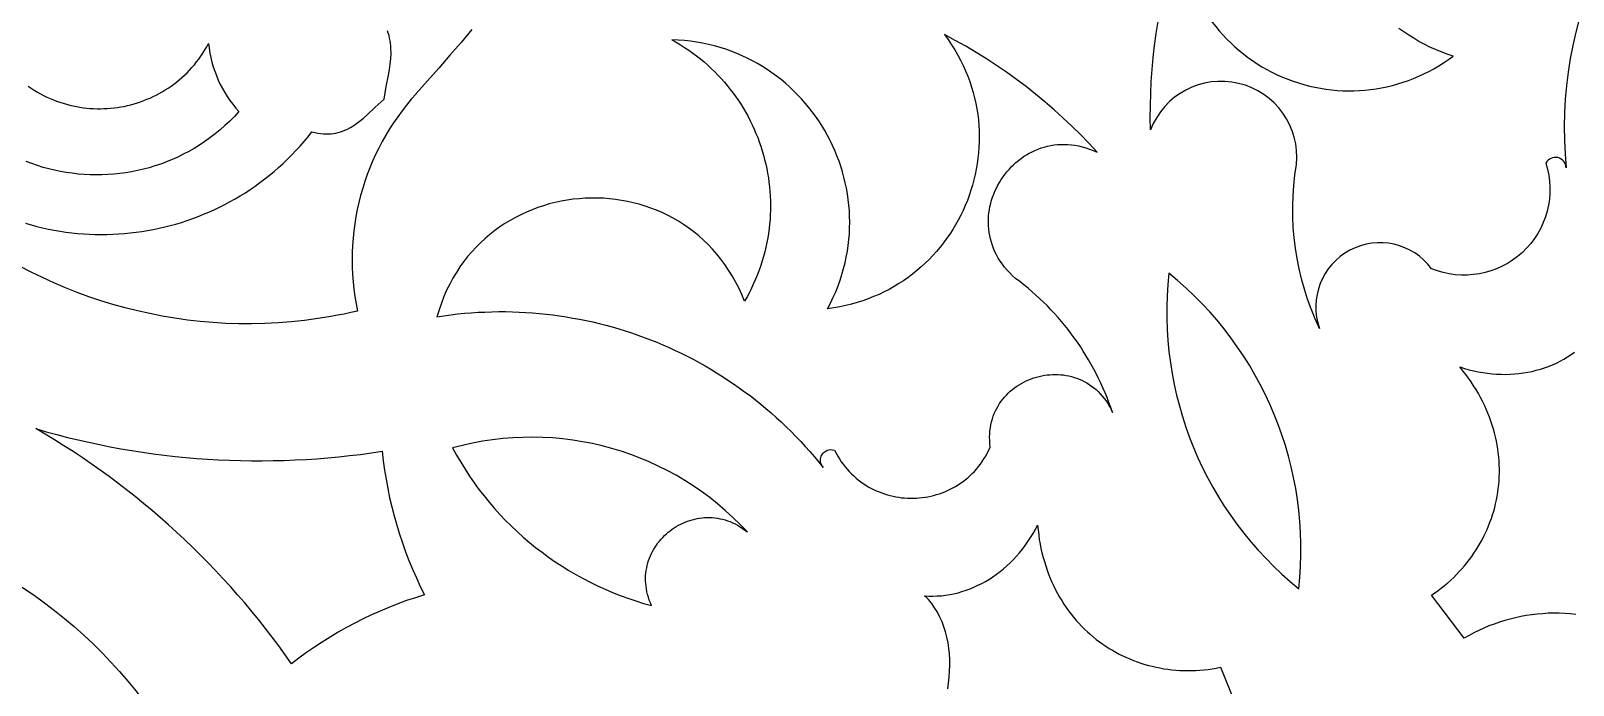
# Model space of a CAD drawing. Extents: x -555 to 555, y -555 to 555.
# Drawn here: x -114.1 to 6.6, y 28.5 to 79.6 of the extents above; entities that cross this region are included whole.
import ezdxf

# ---------------------------------------------------------------- set-up
doc = ezdxf.new("R2010")
doc.units = 0
doc.layers.add('LAYER_1', color=18, linetype='CONTINUOUS')

msp = doc.modelspace()

# ---------------------------------------------------------------- linework, layer by layer
at = {"layer": 'LAYER_1'}
for points in [[(19.65, 98.34, 0.270929), (6.03, 68.91, 0.777705), (4.45, 69.28, -0.636132), (-4.5, 61.02, 0.862472), (-13.27, 56.36, -0.153049), (-15.07, 69.17, 0.87466), (-26.49, 71.88, -0.089383), (-24.25, 86.77, 0.578149), (-2.82, 77.64), (-3.29, 77.8), (-3.75, 77.97), (-4.2, 78.16), (-4.64, 78.36), (-5.07, 78.57), (-5.49, 78.8), (-5.89, 79.04), (-6.29, 79.28), (-6.67, 79.54), (-7.05, 79.81)], [(-158.72, 34.13, -0.453995), (-103, 23.83, 0.240725)]]:
    msp.add_lwpolyline(points, format="xyb", dxfattribs=at)
for points in [[(-79.58, 79.74), (-80.43, 78.72), (-81.3, 77.71), (-82.17, 76.71), (-83.05, 75.71), (-83.94, 74.72), (-83.94, 74.71), (-84.33, 74.27), (-84.7, 73.82), (-85.05, 73.37), (-85.39, 72.9), (-85.72, 72.43), (-86.03, 71.95), (-86.32, 71.46), (-86.6, 70.96), (-86.87, 70.46), (-87.12, 69.95), (-87.35, 69.43), (-87.57, 68.91), (-87.77, 68.38), (-87.96, 67.84), (-88.13, 67.31), (-88.29, 66.76), (-88.43, 66.21), (-88.55, 65.66), (-88.66, 65.1), (-88.75, 64.54), (-88.82, 63.98), (-88.88, 63.42), (-88.92, 62.85), (-88.95, 62.28), (-88.96, 61.71), (-88.95, 61.14), (-88.92, 60.57), (-88.88, 60), (-88.82, 59.42), (-88.74, 58.85), (-88.65, 58.28), (-88.54, 57.71), (-89.06, 57.59), (-89.58, 57.48), (-90.1, 57.38), (-90.62, 57.29), (-91.13, 57.2), (-91.65, 57.12), (-92.69, 56.98), (-93.72, 56.87), (-94.75, 56.79), (-95.78, 56.74), (-96.8, 56.72), (-97.82, 56.72), (-98.83, 56.75), (-99.84, 56.81), (-100.84, 56.9), (-101.84, 57.01), (-102.83, 57.15), (-103.81, 57.32), (-104.79, 57.51), (-105.76, 57.72), (-106.72, 57.96), (-107.67, 58.23), (-108.61, 58.52), (-109.55, 58.83), (-110.47, 59.17), (-111.38, 59.54), (-112.29, 59.92), (-113.18, 60.33), (-114.06, 60.76), (-114.93, 61.21)], [(-114.52, 64.58), (-114.07, 64.45), (-113.62, 64.33), (-113.17, 64.22), (-112.72, 64.12), (-112.26, 64.03), (-111.81, 63.96), (-111.35, 63.89), (-110.89, 63.83), (-110.43, 63.78), (-109.97, 63.75), (-109.51, 63.72), (-109.06, 63.71), (-108.6, 63.7), (-108.14, 63.7), (-107.68, 63.72), (-107.23, 63.74), (-106.77, 63.77), (-106.32, 63.82), (-105.86, 63.87), (-105.41, 63.94), (-104.96, 64.01), (-104.51, 64.09), (-104.06, 64.19), (-103.62, 64.29), (-103.18, 64.4), (-102.74, 64.52), (-102.3, 64.65), (-101.86, 64.79), (-101.43, 64.95), (-101, 65.11), (-100.58, 65.28), (-100.16, 65.45), (-99.74, 65.64), (-99.32, 65.84), (-98.91, 66.05), (-98.51, 66.27), (-98.1, 66.49), (-97.71, 66.73), (-97.31, 66.97), (-96.93, 67.22), (-96.54, 67.49), (-96.17, 67.76), (-95.79, 68.04), (-95.43, 68.33), (-95.06, 68.63), (-94.71, 68.94), (-94.36, 69.25), (-94.02, 69.58), (-93.68, 69.92), (-93.35, 70.26), (-93.02, 70.61), (-92.71, 70.97), (-92.4, 71.34), (-92.1, 71.72), (-91.86, 71.67), (-91.64, 71.62), (-91.42, 71.59), (-91.2, 71.57), (-91, 71.56), (-90.8, 71.56), (-90.6, 71.58), (-90.41, 71.6), (-90.23, 71.63), (-90.05, 71.67), (-89.87, 71.72), (-89.7, 71.78), (-89.53, 71.85), (-89.36, 71.92), (-89.2, 72.01), (-89.04, 72.1), (-88.72, 72.3), (-88.41, 72.53), (-88.1, 72.78), (-87.78, 73.05), (-87.14, 73.65), (-86.46, 74.29), (-86.28, 75.26), (-86.11, 76.17), (-86.04, 76.61), (-85.98, 77.03), (-85.93, 77.45), (-85.91, 77.86), (-85.92, 78.26), (-85.93, 78.46), (-85.95, 78.66), (-85.98, 78.85), (-86.02, 79.05), (-86.07, 79.25), (-86.13, 79.44), (-86.2, 79.63)], [(-114.29, 75.3), (-114.06, 75.14), (-113.82, 74.99), (-113.58, 74.84), (-113.33, 74.7), (-113.09, 74.57), (-112.84, 74.45), (-112.59, 74.34), (-112.33, 74.23), (-112.08, 74.13), (-111.82, 74.04), (-111.56, 73.96), (-111.3, 73.88), (-111.04, 73.81), (-110.77, 73.75), (-110.51, 73.7), (-110.25, 73.65), (-109.98, 73.61), (-109.71, 73.58), (-109.45, 73.56), (-109.18, 73.54), (-108.91, 73.53), (-108.64, 73.53), (-108.38, 73.54), (-108.11, 73.55), (-107.85, 73.57), (-107.58, 73.6), (-107.32, 73.63), (-107.05, 73.68), (-106.79, 73.72), (-106.53, 73.78), (-106.27, 73.84), (-106.02, 73.91), (-105.76, 73.99), (-105.51, 74.08), (-105.26, 74.17), (-105.01, 74.27), (-104.76, 74.37), (-104.52, 74.48), (-104.28, 74.6), (-104.04, 74.73), (-103.81, 74.86), (-103.58, 75), (-103.35, 75.15), (-103.12, 75.3), (-102.9, 75.46), (-102.69, 75.62), (-102.48, 75.8), (-102.27, 75.98), (-102.07, 76.16), (-101.87, 76.35), (-101.68, 76.55), (-101.49, 76.76), (-101.3, 76.97), (-101.13, 77.19), (-100.95, 77.41), (-100.79, 77.65), (-100.63, 77.88), (-100.47, 78.13), (-100.32, 78.38), (-100.18, 78.63), (-100.14, 78.26), (-100.08, 77.89), (-100.01, 77.53), (-99.93, 77.17), (-99.83, 76.81), (-99.71, 76.46), (-99.58, 76.12), (-99.44, 75.78), (-99.28, 75.44), (-99.11, 75.12), (-98.92, 74.8), (-98.73, 74.48), (-98.52, 74.18), (-98.29, 73.88), (-98.06, 73.59), (-97.81, 73.32), (-98.17, 72.93), (-98.53, 72.57), (-98.91, 72.21), (-99.29, 71.88), (-99.68, 71.56), (-100.08, 71.25), (-100.49, 70.96), (-100.9, 70.69), (-101.32, 70.43), (-101.74, 70.19), (-102.17, 69.97), (-102.6, 69.75), (-103.04, 69.56), (-103.48, 69.38), (-103.93, 69.21), (-104.38, 69.06), (-104.83, 68.92), (-105.29, 68.8), (-105.75, 68.7), (-106.21, 68.61), (-106.67, 68.53), (-107.14, 68.47), (-107.6, 68.42), (-108.07, 68.39), (-108.53, 68.37), (-109, 68.36), (-109.46, 68.37), (-109.93, 68.4), (-110.39, 68.43), (-110.86, 68.49), (-111.32, 68.55), (-111.77, 68.63), (-112.23, 68.73), (-112.68, 68.83), (-113.13, 68.95), (-113.57, 69.09), (-114.01, 69.24), (-114.45, 69.4)], [(6.78, 33.98), (6.35, 34.03), (5.92, 34.06), (5.49, 34.08), (5.06, 34.09), (4.63, 34.08), (4.2, 34.05), (3.77, 34.02), (3.34, 33.96), (2.91, 33.9), (2.49, 33.82), (2.06, 33.73), (1.64, 33.63), (1.22, 33.51), (0.81, 33.38), (0.4, 33.24), (-0.01, 33.09), (-0.41, 32.92), (-0.8, 32.74), (-1.19, 32.55), (-1.57, 32.35), (-1.94, 32.14), (-4.5, 35.5), (-4.24, 35.68), (-3.98, 35.87), (-3.72, 36.06), (-3.48, 36.26), (-3.23, 36.47), (-3, 36.68), (-2.77, 36.89), (-2.55, 37.11), (-2.33, 37.34), (-2.12, 37.57), (-1.92, 37.8), (-1.73, 38.04), (-1.54, 38.28), (-1.36, 38.53), (-1.18, 38.78), (-1.01, 39.04), (-0.85, 39.3), (-0.7, 39.56), (-0.55, 39.83), (-0.41, 40.1), (-0.28, 40.37), (-0.15, 40.64), (-0.04, 40.92), (0.07, 41.2), (0.18, 41.49), (0.27, 41.78), (0.36, 42.07), (0.44, 42.36), (0.51, 42.65), (0.58, 42.95), (0.63, 43.25), (0.68, 43.55), (0.72, 43.85), (0.76, 44.15), (0.78, 44.46), (0.8, 44.76), (0.81, 45.07), (0.81, 45.38), (0.8, 45.69), (0.78, 46), (0.76, 46.31), (0.72, 46.62), (0.68, 46.93), (0.63, 47.24), (0.57, 47.55), (0.5, 47.87), (0.43, 48.18), (0.34, 48.49), (0.25, 48.8), (0.14, 49.11), (0.03, 49.42), (-0.09, 49.73), (-0.22, 50.04), (-0.36, 50.35), (-0.51, 50.66), (-0.67, 50.96), (-0.84, 51.27), (-1.02, 51.57), (-1.21, 51.87), (-1.4, 52.17), (-1.61, 52.47), (-1.83, 52.76), (-2.05, 53.05), (-2.29, 53.35), (-1.93, 53.23), (-1.57, 53.13), (-1.21, 53.04), (-0.85, 52.96), (-0.49, 52.9), (-0.13, 52.85), (0.23, 52.81), (0.58, 52.78), (0.94, 52.77), (1.3, 52.76), (1.65, 52.77), (2, 52.8), (2.34, 52.83), (2.69, 52.88), (3.03, 52.93), (3.36, 53), (3.69, 53.08), (4.02, 53.17), (4.34, 53.28), (4.66, 53.39), (4.97, 53.52), (5.27, 53.65), (5.57, 53.8), (5.85, 53.96), (6.14, 54.13), (6.41, 54.31), (6.68, 54.51)], [(-42.36, 28.17), (-42.29, 28.63), (-42.24, 29.09), (-42.21, 29.55), (-42.19, 30.01), (-42.2, 30.46), (-42.22, 30.91), (-42.27, 31.35), (-42.33, 31.78), (-42.42, 32.21), (-42.52, 32.62), (-42.65, 33.02), (-42.8, 33.42), (-42.97, 33.79), (-43.16, 34.16), (-43.38, 34.51), (-43.61, 34.84), (-43.74, 35), (-43.87, 35.15), (-44.01, 35.31), (-44.16, 35.45), (-43.83, 35.43), (-43.5, 35.43), (-43.17, 35.44), (-42.85, 35.46), (-42.52, 35.5), (-42.2, 35.55), (-41.87, 35.61), (-41.55, 35.69), (-41.24, 35.78), (-40.92, 35.88), (-40.61, 36), (-40.3, 36.13), (-39.99, 36.27), (-39.69, 36.42), (-39.4, 36.58), (-39.1, 36.76), (-38.82, 36.94), (-38.54, 37.14), (-38.26, 37.35), (-37.99, 37.57), (-37.72, 37.8), (-37.47, 38.04), (-37.22, 38.29), (-36.97, 38.55), (-36.74, 38.82), (-36.51, 39.1), (-36.29, 39.39), (-36.08, 39.69), (-35.88, 40), (-35.68, 40.31), (-35.5, 40.64), (-35.33, 40.97), (-35.29, 40.6), (-35.24, 40.23), (-35.19, 39.86), (-35.13, 39.5), (-35.06, 39.15), (-34.98, 38.8), (-34.89, 38.45), (-34.79, 38.12), (-34.69, 37.79), (-34.58, 37.46), (-34.46, 37.14), (-34.34, 36.83), (-34.2, 36.52), (-34.06, 36.21), (-33.92, 35.92), (-33.76, 35.63), (-33.6, 35.34), (-33.44, 35.07), (-33.26, 34.8), (-33.08, 34.53), (-32.9, 34.27), (-32.7, 34.02), (-32.51, 33.77), (-32.3, 33.53), (-32.09, 33.3), (-31.88, 33.07), (-31.66, 32.85), (-31.43, 32.64), (-31.2, 32.44), (-30.97, 32.24), (-30.73, 32.04), (-30.48, 31.86), (-30.23, 31.68), (-29.98, 31.51), (-29.72, 31.34), (-29.46, 31.19), (-29.2, 31.03), (-28.93, 30.89), (-28.65, 30.76), (-28.38, 30.63), (-28.1, 30.51), (-27.81, 30.39), (-27.53, 30.29), (-27.24, 30.19), (-26.94, 30.09), (-26.65, 30.01), (-26.35, 29.94), (-26.05, 29.87), (-25.75, 29.81), (-25.44, 29.75), (-25.14, 29.71), (-24.83, 29.67), (-24.52, 29.64), (-24.2, 29.62), (-23.89, 29.61), (-23.57, 29.6), (-23.26, 29.61), (-22.94, 29.62), (-22.62, 29.64), (-22.3, 29.67), (-21.98, 29.7), (-21.66, 29.75), (-21.34, 29.8), (-21.02, 29.86), (-19.39, 25.89)]]:
    msp.add_lwpolyline(points, dxfattribs=at)
for points in [[(-63.93, 78.92), (-63.59, 78.73), (-63.26, 78.53), (-62.94, 78.32), (-62.62, 78.11), (-62.31, 77.89), (-62, 77.66), (-61.7, 77.43), (-61.41, 77.19), (-61.13, 76.94), (-60.86, 76.69), (-60.59, 76.43), (-60.33, 76.17), (-60.08, 75.9), (-59.83, 75.62), (-59.6, 75.34), (-59.37, 75.05), (-59.14, 74.76), (-58.93, 74.47), (-58.72, 74.17), (-58.52, 73.86), (-58.33, 73.55), (-58.15, 73.24), (-57.98, 72.92), (-57.81, 72.6), (-57.65, 72.27), (-57.5, 71.94), (-57.36, 71.61), (-57.22, 71.28), (-57.1, 70.94), (-56.98, 70.6), (-56.87, 70.25), (-56.77, 69.91), (-56.68, 69.56), (-56.59, 69.21), (-56.52, 68.85), (-56.45, 68.5), (-56.39, 68.14), (-56.34, 67.78), (-56.3, 67.42), (-56.27, 67.06), (-56.24, 66.7), (-56.23, 66.34), (-56.22, 65.98), (-56.23, 65.61), (-56.24, 65.25), (-56.26, 64.88), (-56.29, 64.52), (-56.33, 64.16), (-56.38, 63.79), (-56.44, 63.43), (-56.51, 63.07), (-56.58, 62.7), (-56.67, 62.34), (-56.76, 61.98), (-56.87, 61.63), (-56.98, 61.27), (-57.11, 60.91), (-57.24, 60.56), (-57.39, 60.21), (-57.54, 59.86), (-57.7, 59.51), (-57.87, 59.17), (-58.06, 58.83), (-58.25, 58.49), (-58.47, 59.01), (-58.7, 59.52), (-58.95, 60), (-59.22, 60.47), (-59.5, 60.92), (-59.79, 61.36), (-60.1, 61.77), (-60.43, 62.17), (-60.76, 62.55), (-61.11, 62.92), (-61.47, 63.26), (-61.84, 63.59), (-62.22, 63.9), (-62.62, 64.2), (-63.02, 64.47), (-63.43, 64.73), (-63.85, 64.97), (-64.27, 65.2), (-64.7, 65.41), (-65.14, 65.59), (-65.59, 65.77), (-66.04, 65.92), (-66.5, 66.06), (-66.96, 66.18), (-67.42, 66.28), (-67.89, 66.37), (-68.36, 66.44), (-68.83, 66.49), (-69.3, 66.53), (-69.77, 66.55), (-70.25, 66.55), (-70.72, 66.53), (-71.19, 66.5), (-71.67, 66.45), (-72.14, 66.38), (-72.6, 66.3), (-73.07, 66.2), (-73.53, 66.09), (-73.98, 65.95), (-74.43, 65.8), (-74.88, 65.64), (-75.32, 65.45), (-75.75, 65.25), (-76.18, 65.04), (-76.59, 64.8), (-77, 64.55), (-77.41, 64.29), (-77.8, 64.01), (-78.18, 63.71), (-78.55, 63.39), (-78.91, 63.06), (-79.26, 62.71), (-79.59, 62.35), (-79.92, 61.97), (-80.23, 61.57), (-80.52, 61.16), (-80.8, 60.73), (-81.07, 60.28), (-81.32, 59.82), (-81.56, 59.34), (-81.77, 58.85), (-81.97, 58.34), (-82.15, 57.81), (-82.32, 57.27), (-81.78, 57.35), (-81.24, 57.42), (-80.71, 57.49), (-80.17, 57.54), (-79.63, 57.58), (-79.09, 57.62), (-78.56, 57.64), (-78.02, 57.66), (-77.49, 57.67), (-76.95, 57.67), (-76.42, 57.66), (-75.89, 57.64), (-75.36, 57.61), (-74.83, 57.57), (-74.3, 57.53), (-73.77, 57.47), (-73.25, 57.41), (-72.72, 57.34), (-72.2, 57.26), (-71.68, 57.17), (-71.16, 57.08), (-70.64, 56.97), (-70.13, 56.86), (-69.62, 56.74), (-69.11, 56.61), (-68.6, 56.47), (-68.09, 56.32), (-67.59, 56.17), (-67.09, 56), (-66.59, 55.83), (-66.1, 55.65), (-65.61, 55.47), (-65.12, 55.27), (-64.64, 55.07), (-64.15, 54.86), (-63.68, 54.64), (-63.2, 54.41), (-62.73, 54.18), (-62.26, 53.94), (-61.8, 53.69), (-61.34, 53.43), (-60.89, 53.16), (-60.44, 52.89), (-59.99, 52.61), (-59.55, 52.32), (-59.11, 52.03), (-58.67, 51.72), (-58.25, 51.41), (-57.82, 51.1), (-57.4, 50.77), (-56.99, 50.44), (-56.58, 50.1), (-56.17, 49.75), (-55.78, 49.4), (-55.38, 49.04), (-54.99, 48.67), (-54.61, 48.3), (-54.23, 47.91), (-53.86, 47.52), (-53.5, 47.13), (-53.14, 46.73), (-52.79, 46.32), (-52.44, 45.9), (-52.1, 45.48), (-52.19, 45.6), (-52.26, 45.73), (-52.3, 45.86), (-52.32, 46), (-52.32, 46.13), (-52.29, 46.26), (-52.25, 46.38), (-52.18, 46.5), (-52.1, 46.6), (-52.01, 46.69), (-51.9, 46.77), (-51.78, 46.83), (-51.65, 46.87), (-51.51, 46.88), (-51.36, 46.87), (-51.21, 46.83), (-51.09, 46.6), (-50.96, 46.37), (-50.83, 46.15), (-50.68, 45.93), (-50.54, 45.73), (-50.38, 45.53), (-50.22, 45.34), (-50.06, 45.16), (-49.89, 44.99), (-49.71, 44.82), (-49.53, 44.66), (-49.35, 44.51), (-49.16, 44.36), (-48.97, 44.23), (-48.77, 44.1), (-48.57, 43.98), (-48.37, 43.87), (-48.16, 43.76), (-47.95, 43.66), (-47.73, 43.57), (-47.52, 43.49), (-47.3, 43.41), (-47.08, 43.35), (-46.86, 43.29), (-46.63, 43.23), (-46.41, 43.19), (-46.18, 43.15), (-45.96, 43.12), (-45.73, 43.1), (-45.5, 43.09), (-45.27, 43.08), (-45.04, 43.08), (-44.81, 43.09), (-44.58, 43.11), (-44.36, 43.13), (-44.13, 43.16), (-43.9, 43.2), (-43.68, 43.24), (-43.46, 43.3), (-43.23, 43.36), (-43.01, 43.43), (-42.8, 43.5), (-42.58, 43.59), (-42.37, 43.68), (-42.16, 43.78), (-41.95, 43.88), (-41.75, 44), (-41.55, 44.12), (-41.36, 44.25), (-41.16, 44.38), (-40.98, 44.53), (-40.79, 44.68), (-40.62, 44.84), (-40.44, 45), (-40.27, 45.18), (-40.11, 45.36), (-39.95, 45.55), (-39.8, 45.74), (-39.66, 45.95), (-39.52, 46.16), (-39.38, 46.38), (-39.26, 46.6), (-39.14, 46.84), (-39.03, 47.08), (-39.05, 47.34), (-39.07, 47.6), (-39.08, 47.86), (-39.07, 48.11), (-39.05, 48.35), (-39.02, 48.59), (-38.98, 48.83), (-38.93, 49.05), (-38.86, 49.28), (-38.79, 49.49), (-38.71, 49.7), (-38.62, 49.9), (-38.52, 50.1), (-38.42, 50.29), (-38.3, 50.48), (-38.18, 50.66), (-38.05, 50.83), (-37.91, 50.99), (-37.77, 51.15), (-37.62, 51.3), (-37.46, 51.45), (-37.29, 51.59), (-37.13, 51.72), (-36.95, 51.84), (-36.77, 51.95), (-36.59, 52.06), (-36.4, 52.16), (-36.21, 52.26), (-36.02, 52.34), (-35.82, 52.42), (-35.62, 52.49), (-35.41, 52.55), (-35.21, 52.61), (-35, 52.65), (-34.79, 52.69), (-34.58, 52.72), (-34.37, 52.74), (-34.15, 52.75), (-33.94, 52.76), (-33.73, 52.75), (-33.51, 52.74), (-33.3, 52.72), (-33.09, 52.68), (-32.88, 52.64), (-32.67, 52.59), (-32.47, 52.53), (-32.26, 52.47), (-32.06, 52.39), (-31.86, 52.3), (-31.67, 52.2), (-31.48, 52.1), (-31.29, 51.98), (-31.11, 51.85), (-30.93, 51.72), (-30.75, 51.57), (-30.58, 51.42), (-30.42, 51.25), (-30.26, 51.07), (-30.11, 50.88), (-29.97, 50.69), (-29.83, 50.48), (-29.7, 50.26), (-29.58, 50.03), (-29.46, 49.79), (-29.6, 50.18), (-29.74, 50.56), (-29.89, 50.95), (-30.04, 51.33), (-30.21, 51.71), (-30.38, 52.08), (-30.55, 52.45), (-30.74, 52.82), (-30.93, 53.18), (-31.13, 53.54), (-31.33, 53.9), (-31.54, 54.25), (-31.76, 54.59), (-31.98, 54.94), (-32.21, 55.27), (-32.45, 55.61), (-32.69, 55.94), (-32.94, 56.26), (-33.2, 56.58), (-33.46, 56.9), (-33.72, 57.21), (-34, 57.51), (-34.28, 57.81), (-34.56, 58.11), (-34.85, 58.4), (-35.15, 58.68), (-35.45, 58.96), (-35.76, 59.23), (-36.07, 59.5), (-36.39, 59.76), (-36.71, 60.02), (-37.04, 60.27), (-37.28, 60.48), (-37.5, 60.7), (-37.71, 60.92), (-37.91, 61.15), (-38.08, 61.38), (-38.25, 61.62), (-38.4, 61.86), (-38.53, 62.1), (-38.66, 62.35), (-38.77, 62.6), (-38.86, 62.85), (-38.94, 63.1), (-39.01, 63.35), (-39.07, 63.61), (-39.11, 63.86), (-39.15, 64.12), (-39.17, 64.37), (-39.17, 64.63), (-39.17, 64.88), (-39.16, 65.14), (-39.13, 65.39), (-39.09, 65.64), (-39.05, 65.89), (-38.99, 66.14), (-38.92, 66.38), (-38.84, 66.62), (-38.75, 66.86), (-38.66, 67.1), (-38.55, 67.33), (-38.43, 67.55), (-38.31, 67.77), (-38.18, 67.99), (-38.03, 68.2), (-37.88, 68.4), (-37.73, 68.6), (-37.56, 68.79), (-37.39, 68.98), (-37.21, 69.16), (-37.02, 69.33), (-36.83, 69.49), (-36.62, 69.64), (-36.42, 69.79), (-36.2, 69.93), (-35.98, 70.05), (-35.76, 70.17), (-35.53, 70.28), (-35.29, 70.38), (-35.05, 70.47), (-34.8, 70.54), (-34.55, 70.61), (-34.3, 70.66), (-34.04, 70.7), (-33.77, 70.73), (-33.51, 70.75), (-33.23, 70.75), (-32.96, 70.74), (-32.68, 70.72), (-32.4, 70.68), (-32.12, 70.63), (-31.83, 70.56), (-31.55, 70.48), (-31.26, 70.38), (-30.97, 70.27), (-30.67, 70.14), (-31.32, 70.83), (-31.98, 71.51), (-32.65, 72.18), (-33.34, 72.83), (-34.04, 73.46), (-34.76, 74.08), (-35.49, 74.68), (-36.23, 75.27), (-36.98, 75.83), (-37.75, 76.38), (-38.53, 76.92), (-39.32, 77.44), (-40.13, 77.94), (-40.94, 78.42), (-41.77, 78.88), (-42.6, 79.33), (-42.32, 78.94), (-42.05, 78.54), (-41.8, 78.14), (-41.57, 77.73), (-41.35, 77.33), (-41.14, 76.91), (-40.96, 76.5), (-40.79, 76.08), (-40.63, 75.66), (-40.49, 75.23), (-40.36, 74.81), (-40.25, 74.38), (-40.16, 73.95), (-40.07, 73.52), (-40.01, 73.09), (-39.96, 72.66), (-39.92, 72.23), (-39.9, 71.8), (-39.89, 71.37), (-39.89, 70.94), (-39.91, 70.51), (-39.94, 70.08), (-39.99, 69.66), (-40.05, 69.23), (-40.12, 68.81), (-40.2, 68.4), (-40.3, 67.98), (-40.41, 67.57), (-40.54, 67.17), (-40.67, 66.76), (-40.82, 66.37), (-40.98, 65.97), (-41.15, 65.58), (-41.34, 65.2), (-41.53, 64.82), (-41.74, 64.45), (-41.96, 64.09), (-42.19, 63.73), (-42.44, 63.38), (-42.69, 63.04), (-42.95, 62.71), (-43.23, 62.38), (-43.52, 62.06), (-43.81, 61.75), (-44.12, 61.45), (-44.44, 61.16), (-44.76, 60.88), (-45.1, 60.61), (-45.45, 60.34), (-45.81, 60.09), (-46.17, 59.86), (-46.55, 59.63), (-46.94, 59.41), (-47.33, 59.21), (-47.73, 59.02), (-48.15, 58.84), (-48.57, 58.67), (-49, 58.52), (-49.44, 58.38), (-49.88, 58.26), (-50.34, 58.15), (-50.8, 58.05), (-51.27, 57.97), (-51.75, 57.9), (-51.52, 58.34), (-51.31, 58.79), (-51.11, 59.23), (-50.94, 59.68), (-50.77, 60.13), (-50.63, 60.58), (-50.5, 61.04), (-50.39, 61.49), (-50.29, 61.94), (-50.21, 62.4), (-50.14, 62.85), (-50.09, 63.31), (-50.05, 63.76), (-50.03, 64.21), (-50.02, 64.66), (-50.03, 65.11), (-50.05, 65.56), (-50.09, 66), (-50.14, 66.44), (-50.2, 66.88), (-50.28, 67.32), (-50.37, 67.75), (-50.48, 68.18), (-50.59, 68.61), (-50.72, 69.03), (-50.86, 69.44), (-51.02, 69.86), (-51.19, 70.26), (-51.37, 70.66), (-51.56, 71.06), (-51.76, 71.45), (-51.98, 71.83), (-52.2, 72.21), (-52.44, 72.58), (-52.69, 72.94), (-52.95, 73.29), (-53.22, 73.64), (-53.5, 73.98), (-53.79, 74.31), (-54.1, 74.63), (-54.41, 74.94), (-54.73, 75.24), (-55.06, 75.53), (-55.4, 75.82), (-55.75, 76.09), (-56.11, 76.35), (-56.48, 76.6), (-56.85, 76.84), (-57.24, 77.07), (-57.63, 77.29), (-58.04, 77.49), (-58.45, 77.68), (-58.86, 77.86), (-59.29, 78.03), (-59.72, 78.18), (-60.16, 78.32), (-60.61, 78.45), (-61.07, 78.56), (-61.53, 78.66), (-62, 78.74), (-62.47, 78.81), (-62.95, 78.86), (-63.44, 78.9)], [(-65.53, 34.69), (-65.62, 34.9), (-65.71, 35.12), (-65.78, 35.34), (-65.84, 35.56), (-65.89, 35.77), (-65.93, 35.99), (-65.96, 36.2), (-65.98, 36.41), (-65.99, 36.62), (-65.99, 36.82), (-65.99, 37.03), (-65.97, 37.23), (-65.94, 37.43), (-65.91, 37.63), (-65.87, 37.82), (-65.82, 38.02), (-65.76, 38.2), (-65.69, 38.39), (-65.62, 38.57), (-65.54, 38.75), (-65.45, 38.92), (-65.35, 39.09), (-65.25, 39.26), (-65.14, 39.42), (-65.03, 39.58), (-64.91, 39.73), (-64.78, 39.88), (-64.65, 40.02), (-64.51, 40.16), (-64.37, 40.29), (-64.22, 40.42), (-64.07, 40.54), (-63.91, 40.65), (-63.75, 40.76), (-63.59, 40.87), (-63.42, 40.96), (-63.25, 41.05), (-63.07, 41.14), (-62.89, 41.21), (-62.71, 41.28), (-62.53, 41.35), (-62.34, 41.4), (-62.15, 41.45), (-61.96, 41.49), (-61.77, 41.52), (-61.57, 41.55), (-61.38, 41.57), (-61.18, 41.57), (-60.98, 41.57), (-60.78, 41.56), (-60.58, 41.55), (-60.38, 41.52), (-60.18, 41.48), (-59.98, 41.44), (-59.78, 41.38), (-59.58, 41.32), (-59.39, 41.25), (-59.19, 41.16), (-58.99, 41.07), (-58.8, 40.96), (-58.6, 40.85), (-58.41, 40.72), (-58.22, 40.59), (-58.03, 40.44), (-58.59, 41.02), (-59.16, 41.58), (-59.76, 42.12), (-60.36, 42.64), (-60.98, 43.13), (-61.62, 43.6), (-62.27, 44.05), (-62.93, 44.47), (-63.61, 44.87), (-64.3, 45.24), (-65, 45.59), (-65.71, 45.92), (-66.43, 46.22), (-67.16, 46.5), (-67.9, 46.75), (-68.64, 46.97), (-69.39, 47.17), (-70.15, 47.35), (-70.92, 47.5), (-71.69, 47.62), (-72.47, 47.72), (-73.24, 47.79), (-74.03, 47.84), (-74.81, 47.85), (-75.6, 47.84), (-76.39, 47.81), (-77.17, 47.74), (-77.96, 47.65), (-78.75, 47.53), (-79.54, 47.39), (-80.32, 47.21), (-81.1, 47.01), (-80.79, 46.44), (-80.46, 45.89), (-80.12, 45.34), (-79.77, 44.81), (-79.4, 44.28), (-79.03, 43.76), (-78.63, 43.26), (-78.23, 42.77), (-77.82, 42.28), (-77.39, 41.81), (-76.95, 41.35), (-76.5, 40.91), (-76.04, 40.47), (-75.57, 40.04), (-75.09, 39.63), (-74.6, 39.23), (-74.09, 38.85), (-73.58, 38.47), (-73.06, 38.11), (-72.53, 37.76), (-71.99, 37.43), (-71.44, 37.11), (-70.89, 36.8), (-70.32, 36.51), (-69.75, 36.23), (-69.17, 35.96), (-68.58, 35.71), (-67.98, 35.48), (-67.38, 35.26), (-66.77, 35.05), (-66.15, 34.86)]]:
    msp.add_lwpolyline(points, close=True, dxfattribs=at)
for points in [[(-14.88, 36, 0.255743), (-25.05, 60.67, 0.255743)], [(-83.3, 35.53), (-84, 35.3), (-84.7, 35.07), (-85.39, 34.81), (-86.08, 34.54), (-86.76, 34.26), (-87.43, 33.96), (-88.09, 33.64), (-88.75, 33.31), (-89.4, 32.96), (-90.04, 32.6), (-90.67, 32.22), (-91.3, 31.83), (-91.91, 31.43), (-92.52, 31.01), (-93.12, 30.58), (-93.7, 30.13, 0.11065), (-113.71, 48.52), (-112.89, 48.28), (-112.06, 48.05), (-111.23, 47.84), (-110.4, 47.64), (-109.56, 47.45), (-108.72, 47.27), (-107.88, 47.1), (-107.04, 46.95), (-106.2, 46.8), (-105.36, 46.67), (-104.51, 46.55), (-103.66, 46.45), (-102.81, 46.35), (-101.96, 46.27), (-101.11, 46.19), (-100.26, 46.13), (-99.4, 46.08), (-98.55, 46.05), (-97.69, 46.02), (-96.84, 46.01), (-95.99, 46.01), (-95.13, 46.02), (-94.27, 46.04), (-93.42, 46.07), (-92.56, 46.11), (-91.71, 46.17), (-90.86, 46.24), (-90, 46.32), (-89.15, 46.41), (-88.3, 46.51), (-87.45, 46.62), (-86.6, 46.75), (-86.52, 46.01), (-86.42, 45.28), (-86.3, 44.56), (-86.17, 43.84), (-86.02, 43.12), (-85.85, 42.4), (-85.67, 41.69), (-85.47, 40.98), (-85.25, 40.28), (-85.02, 39.58), (-84.77, 38.89), (-84.51, 38.21), (-84.23, 37.53), (-83.93, 36.85), (-83.62, 36.19)]]:
    msp.add_lwpolyline(points, format="xyb", close=True, dxfattribs=at)

doc.saveas('drawing.dxf')
